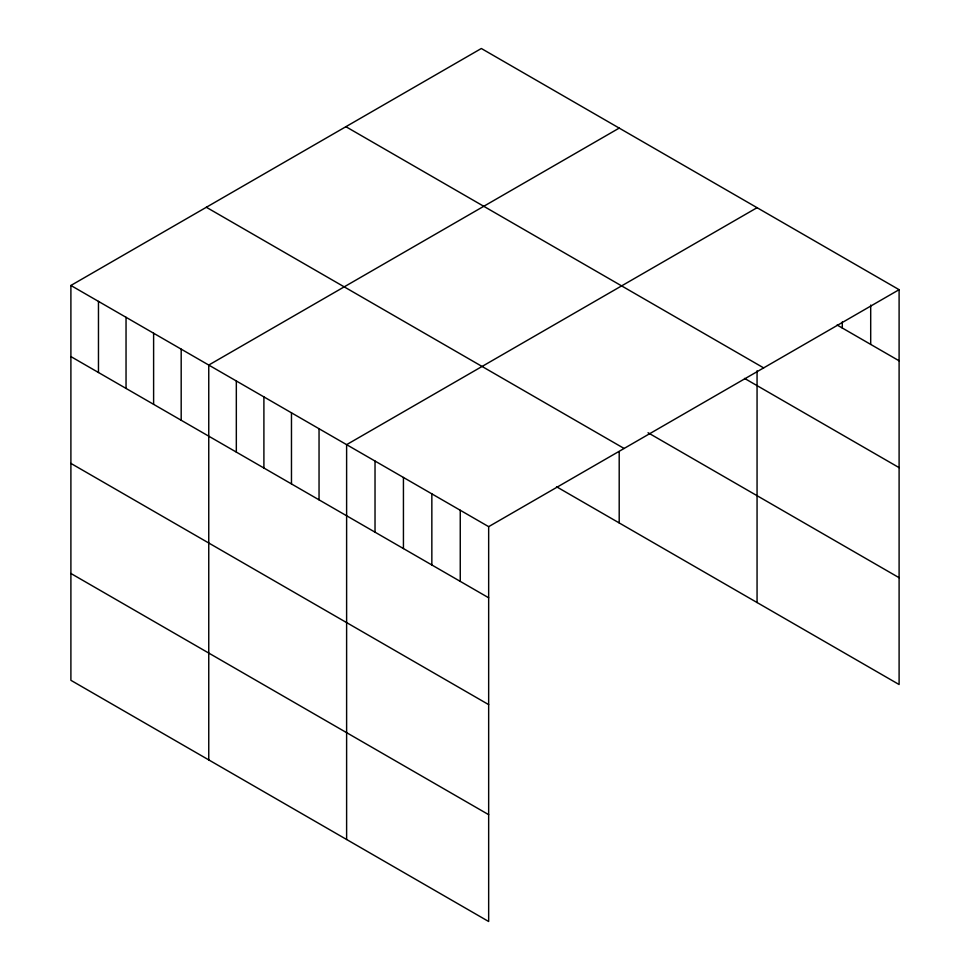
<?xml version="1.0" encoding="UTF-8"?>
<svg xmlns="http://www.w3.org/2000/svg" width="970" height="970" viewBox="0 0 970 970"><rect width="100%" height="100%" fill="white"/><g stroke="black" fill="none" stroke-linecap="round" stroke-linejoin="round"><path stroke-width="1.45" d="M70.895 285.471L488.662 526.661L488.662 921.5L70.895 680.309L70.895 285.471L481.338 48.5L899.105 289.69L899.105 684.529L556.537 486.758M619.199 128.101L208.756 365.059L208.756 759.898M757.061 207.689L346.617 444.66L346.617 839.499M488.662 526.661L899.105 289.69M837.122 325.023L899.105 360.804M345.89 126.694L763.657 367.897M744.536 378.397L899.105 467.637M648.033 432.741L899.105 577.708M206.343 207.265L624.11 448.467M70.895 356.584L488.662 597.775M70.895 463.405L488.662 704.608M70.895 573.476L488.662 814.667M870.696 305.065L870.696 344.411M842.287 321.955L842.287 328.005M757.061 370.795L757.061 602.528M619.199 451.717L619.199 522.927M460.253 510.256L460.253 581.37M431.844 493.863L431.844 564.976M403.435 477.458L403.435 548.571M375.026 461.053L375.026 532.166M319.045 428.74L319.045 499.853M291.473 412.82L291.473 483.933M263.901 396.9L263.901 468.013M236.328 380.98L236.328 452.093M181.184 349.139L181.184 420.252M153.612 333.219L153.612 404.332M126.039 317.299L126.039 388.412M98.467 301.391L98.467 372.504"/></g></svg>
